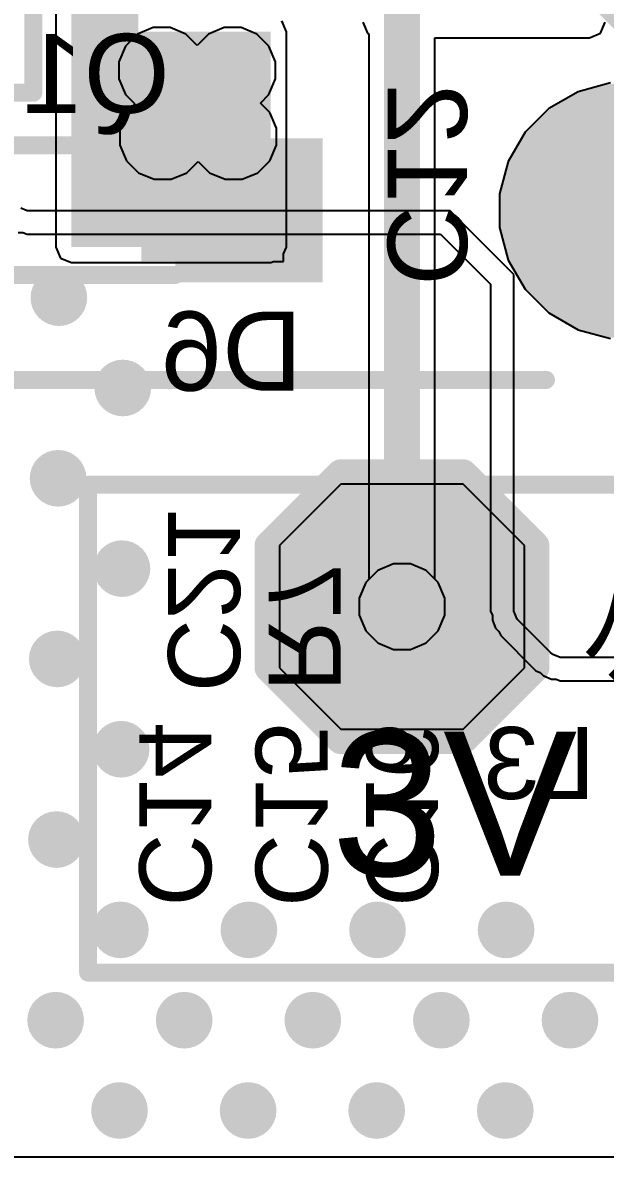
# Model space of a CAD drawing. Header units: millimetres. Extents: x -6 to 110, y 0 to 86.
# Drawn here: x 14.11 to 18.22, y 5.11 to 13.11 of the extents above; entities that cross this region are included whole.
import ezdxf

# ---------------------------------------------------------------- set-up
doc = ezdxf.new("R2010")
doc.units = ezdxf.units.MM
for name, color, linetype in [('BottomLayer', 5, 'Continuous'), ('BottomOverlay', 54, 'Continuous'), ('BottomPaste', 16, 'Continuous'), ('BottomSolder', 6, 'Continuous'), ('MidLayer1', 16, 'Continuous'), ('MidLayer2', 76, 'Continuous'), ('MultiLayer', 9, 'Continuous'), ('PadHoleLayer', 156, 'Continuous'), ('TopLayer', 1, 'Continuous'), ('TopOverlay', 2, 'Continuous'), ('TopPaste', 8, 'Continuous'), ('TopSolder', 216, 'Continuous'), ('ViaHoleLayer', 16, 'Continuous')]:
    doc.layers.add(name, color=color, linetype=linetype)
doc.styles.add('Arial', font='arial.ttf', dxfattribs={"height": 0.2})

# ---------------------------------------------------------------- blocks, each defined once
blk = doc.blocks.new('HF32FA_G_005_HSL1_27')
at = {"layer": 'BottomLayer'}
h = blk.add_hatch(color=5, dxfattribs=at)
edge = h.paths.add_edge_path()
edge.add_arc((-7.62, -3.8), 0.8, 0, 360)
at = {"layer": 'BottomSolder'}
h = blk.add_hatch(color=6, dxfattribs=at)
edge = h.paths.add_edge_path()
edge.add_arc((-7.62, -3.8), 0.9016, 0, 360)
at = {"layer": 'MidLayer1'}
h = blk.add_hatch(color=16, dxfattribs=at)
edge = h.paths.add_edge_path()
edge.add_arc((-7.62, -3.8), 0.8, 0, 360)
at = {"layer": 'MidLayer2'}
h = blk.add_hatch(color=76, dxfattribs=at)
edge = h.paths.add_edge_path()
edge.add_arc((-7.62, -3.8), 0.8, 0, 360)
at = {"layer": 'MultiLayer'}
h = blk.add_hatch(color=9, dxfattribs=at)
edge = h.paths.add_edge_path()
edge.add_arc((-7.62, -3.8), 0.8, 0, 360)
at = {"layer": 'PadHoleLayer'}
h = blk.add_hatch(color=156, dxfattribs=at)
edge = h.paths.add_edge_path()
edge.add_arc((-7.62, -3.8), 0.45, 0, 360)
at = {"layer": 'TopLayer'}
h = blk.add_hatch(color=1, dxfattribs=at)
edge = h.paths.add_edge_path()
edge.add_arc((-7.62, -3.8), 0.8, 0, 360)
at = {"layer": 'TopSolder'}
h = blk.add_hatch(color=216, dxfattribs=at)
edge = h.paths.add_edge_path()
edge.add_arc((-7.62, -3.8), 0.9016, 0, 360)
at = {"layer": 'TopOverlay'}
for points, const_width in [([(-8.8138, 3.282), (-8.8138, -3.2258)], 0.127), ([(-6.0868, -3.7394), (-6.2138, -3.8664)], 0.4)]:
    blk.add_lwpolyline(points, dxfattribs=dict(at, const_width=const_width))
at = {"layer": 'TopOverlay', "const_width": 0.0635}
blk.add_lwpolyline([(-8.8455, -3.2258, 1), (-8.782, -3.2258, 1)], format="xyb", close=True, dxfattribs=at)
blk = doc.blocks.new('SOT_723_B_56')
at = {"layer": 'BottomLayer'}
for points in [[(-0.65, 0.8), (-0.15, 0.8), (-0.15, 0.35), (-0.65, 0.35)], [(0.15, 0.8), (0.65, 0.8), (0.65, 0.35), (0.15, 0.35)], [(-0.25, -0.35), (0.25, -0.35), (0.25, -0.8), (-0.25, -0.8)]]:
    blk.add_hatch(color=5, dxfattribs=at).paths.add_polyline_path(points)
at = {"layer": 'BottomPaste'}
for points in [[(-0.65, 0.8), (-0.15, 0.8), (-0.15, 0.35), (-0.65, 0.35)], [(0.15, 0.8), (0.65, 0.8), (0.65, 0.35), (0.15, 0.35)], [(-0.25, -0.35), (0.25, -0.35), (0.25, -0.8), (-0.25, -0.8)]]:
    blk.add_hatch(color=16, dxfattribs=at).paths.add_polyline_path(points)
at = {"layer": 'BottomSolder'}
for points in [[(-0.7516, 0.9016), (-0.0484, 0.9016), (-0.0484, 0.2484), (-0.7516, 0.2484)], [(0.0484, 0.9016), (0.7516, 0.9016), (0.7516, 0.2484), (0.0484, 0.2484)], [(-0.3516, -0.2484), (0.3516, -0.2484), (0.3516, -0.9016), (-0.3516, -0.9016)]]:
    blk.add_hatch(color=6, dxfattribs=at).paths.add_polyline_path(points)
at = {"layer": 'BottomOverlay', "const_width": 0.127}
for points in [[(-0.9398, 0.6604), (-0.8128, 0.5334)], [(-0.9398, 0.4064), (-0.9398, 0.6604)], [(-0.9398, 0.4064), (-0.8128, 0.5334)], [(-0.0254, 0.4064), (0.0254, 0.4064)], [(-0.635, -0.635), (-0.635, 0.1524)], [(-0.635, -0.635), (-0.635, 0.1524)], [(0.635, -0.635), (0.635, 0.1524)], [(-0.635, -0.635), (-0.381, -0.635)], [(-0.635, -0.635), (-0.381, -0.635)], [(0.381, -0.635), (0.635, -0.635)]]:
    blk.add_lwpolyline(points, dxfattribs=at)
at = {"layer": 'BottomOverlay', "const_width": 0.0635}
for points in [[(-0.9715, 0.6604, 1), (-0.908, 0.6604, 1)], [(-0.9715, 0.6604, 1), (-0.908, 0.6604, 1)], [(-0.8446, 0.5334, 1), (-0.781, 0.5334, 1)], [(-0.8446, 0.5334, 1), (-0.781, 0.5334, 1)], [(-0.9715, 0.4064, 1), (-0.908, 0.4064, 1)], [(-0.9715, 0.4064, 1), (-0.908, 0.4064, 1)], [(-0.0571, 0.4064, 1), (0.0063, 0.4064, 1)], [(-0.0063, 0.4064, 1), (0.0571, 0.4064, 1)], [(-0.6667, 0.1524, 1), (-0.6032, 0.1524, 1)], [(-0.6667, 0.1524, 1), (-0.6032, 0.1524, 1)], [(0.6032, 0.1524, 1), (0.6667, 0.1524, 1)], [(-0.6667, -0.635, 1), (-0.6032, -0.635, 1)], [(-0.6667, -0.635, 1), (-0.6032, -0.635, 1)], [(-0.6667, -0.635, 1), (-0.6032, -0.635, 1)], [(-0.6667, -0.635, 1), (-0.6032, -0.635, 1)], [(-0.4128, -0.635, 1), (-0.3493, -0.635, 1)], [(-0.4128, -0.635, 1), (-0.3493, -0.635, 1)], [(0.3493, -0.635, 1), (0.4128, -0.635, 1)], [(0.6032, -0.635, 1), (0.6667, -0.635, 1)], [(0.6032, -0.635, 1), (0.6667, -0.635, 1)]]:
    blk.add_lwpolyline(points, format="xyb", close=True, dxfattribs=at)
blk = doc.blocks.new('T__________58')
at = {"layer": 'TopLayer'}
blk.add_hatch(color=1, dxfattribs=at).paths.add_polyline_path([(0.381, 0.762), (-0.381, 0.762), (-0.762, 0.381), (-0.762, -0.381), (-0.381, -0.762), (0.381, -0.762), (0.762, -0.381), (0.762, 0.381)])
at = {"layer": 'TopPaste'}
blk.add_hatch(color=8, dxfattribs=at).paths.add_polyline_path([(0.381, 0.762), (-0.381, 0.762), (-0.762, 0.381), (-0.762, -0.381), (-0.381, -0.762), (0.381, -0.762), (0.762, -0.381), (0.762, 0.381)])
at = {"layer": 'TopSolder'}
blk.add_hatch(color=216, dxfattribs=at).paths.add_polyline_path([(0.4318, 0.8636), (-0.4318, 0.8636), (-0.8636, 0.4318), (-0.8636, -0.4318), (-0.4318, -0.8636), (0.4318, -0.8636), (0.8636, -0.4318), (0.8636, 0.4318)])
at = {"layer": 'TopOverlay', "const_width": 0.2}
for points in [[(-0.9398, 0.4318), (-0.4318, 0.9398)], [(0.4318, 0.9398), (-0.4318, 0.9398)], [(0.4318, 0.9398), (-0.4318, 0.9398)], [(0.9398, 0.4318), (0.4318, 0.9398)], [(-0.9398, -0.4318), (-0.9398, 0.4318)], [(0.9398, -0.4318), (0.9398, 0.4318)], [(-0.4318, -0.9398), (-0.9398, -0.4318)], [(0.4318, -0.9398), (0.9398, -0.4318)], [(0.4318, -0.9398), (-0.4318, -0.9398)], [(0.4318, -0.9398), (-0.4318, -0.9398)]]:
    blk.add_lwpolyline(points, dxfattribs=at)
at = {"layer": 'TopOverlay', "const_width": 0.1}
for points in [[(-0.4818, 0.9398, 1), (-0.3818, 0.9398, 1)], [(-0.4818, 0.9398, 1), (-0.3818, 0.9398, 1)], [(-0.4818, 0.9398, 1), (-0.3818, 0.9398, 1)], [(0.3818, 0.9398, 1), (0.4818, 0.9398, 1)], [(0.3818, 0.9398, 1), (0.4818, 0.9398, 1)], [(0.3818, 0.9398, 1), (0.4818, 0.9398, 1)], [(-0.9898, 0.4318, 1), (-0.8898, 0.4318, 1)], [(-0.9898, 0.4318, 1), (-0.8898, 0.4318, 1)], [(0.8898, 0.4318, 1), (0.9898, 0.4318, 1)], [(0.8898, 0.4318, 1), (0.9898, 0.4318, 1)], [(-0.9898, -0.4318, 1), (-0.8898, -0.4318, 1)], [(-0.9898, -0.4318, 1), (-0.8898, -0.4318, 1)], [(0.8898, -0.4318, 1), (0.9898, -0.4318, 1)], [(0.8898, -0.4318, 1), (0.9898, -0.4318, 1)], [(-0.4818, -0.9398, 1), (-0.3818, -0.9398, 1)], [(-0.4818, -0.9398, 1), (-0.3818, -0.9398, 1)], [(-0.4818, -0.9398, 1), (-0.3818, -0.9398, 1)], [(0.3818, -0.9398, 1), (0.4818, -0.9398, 1)], [(0.3818, -0.9398, 1), (0.4818, -0.9398, 1)], [(0.3818, -0.9398, 1), (0.4818, -0.9398, 1)]]:
    blk.add_lwpolyline(points, format="xyb", close=True, dxfattribs=at)
blk = doc.blocks.new('SOD_523F_B_62')
at = {"layer": 'BottomLayer'}
for points in [[(-1.4, 0.26), (-0.6, 0.26), (-0.6, -0.26), (-1.4, -0.26)], [(0.6, 0.26), (1.4, 0.26), (1.4, -0.26), (0.6, -0.26)]]:
    blk.add_hatch(color=5, dxfattribs=at).paths.add_polyline_path(points)
at = {"layer": 'BottomOverlay'}
for points in [[(0.7371, 0.3299), (1.7785, 0.3299), (1.7785, 0.5077), (0.7371, 0.5077)], [(1.4991, -0.3559), (1.7785, -0.3559), (1.7785, 0.3807), (1.4991, 0.3807)], [(0.7371, -0.5083), (1.7785, -0.5083), (1.7785, -0.3305), (0.7371, -0.3305)]]:
    blk.add_hatch(color=54, dxfattribs=at).paths.add_polyline_path(points)
at = {"layer": 'BottomPaste'}
for points in [[(-1.4, 0.26), (-0.6, 0.26), (-0.6, -0.26), (-1.4, -0.26)], [(0.6, 0.26), (1.4, 0.26), (1.4, -0.26), (0.6, -0.26)]]:
    blk.add_hatch(color=16, dxfattribs=at).paths.add_polyline_path(points)
at = {"layer": 'BottomSolder'}
for points in [[(-1.5016, 0.3616), (-0.4984, 0.3616), (-0.4984, -0.3616), (-1.5016, -0.3616)], [(0.4984, 0.3616), (1.5016, 0.3616), (1.5016, -0.3616), (0.4984, -0.3616)]]:
    blk.add_hatch(color=6, dxfattribs=at).paths.add_polyline_path(points)
at = {"layer": 'BottomOverlay', "const_width": 0.127}
for points in [[(-0.635, 0.4572), (0.7366, 0.4572)], [(-0.635, 0.3772), (-0.635, 0.4572)], [(-0.635, -0.461), (-0.635, -0.381)], [(-0.635, -0.4572), (0.7366, -0.4572)]]:
    blk.add_lwpolyline(points, dxfattribs=at)
at = {"layer": 'BottomOverlay', "const_width": 0.0635}
for points in [[(-0.6667, 0.4572, 1), (-0.6032, 0.4572, 1)], [(-0.6667, 0.4572, 1), (-0.6032, 0.4572, 1)], [(0.7048, 0.4572, 1), (0.7683, 0.4572, 1)], [(-0.6667, 0.3772, 1), (-0.6032, 0.3772, 1)], [(-0.6667, -0.381, 1), (-0.6032, -0.381, 1)], [(-0.6667, -0.4572, 1), (-0.6032, -0.4572, 1)], [(-0.6667, -0.461, 1), (-0.6032, -0.461, 1)], [(0.7048, -0.4572, 1), (0.7683, -0.4572, 1)]]:
    blk.add_lwpolyline(points, format="xyb", close=True, dxfattribs=at)

msp = doc.modelspace()

# ---------------------------------------------------------------- hatches: boundary and pattern name
at = {"layer": 'BottomLayer'}
for points in [[(14.4581, 11.5294), (14.9302, 11.5294), (14.9302, 14.9253), (14.4581, 14.9253)], [(14.582, 11.5294), (15.8638, 11.5294), (15.8638, 13.0489), (14.582, 13.0489)]]:
    msp.add_hatch(color=5, dxfattribs=at).paths.add_polyline_path(points)
h = msp.add_hatch(color=5, dxfattribs=at)
edge = h.paths.add_edge_path()
edge.add_arc((15.0946, 12.7762), 0.2, 0, 360)
h = msp.add_hatch(color=5, dxfattribs=at)
edge = h.paths.add_edge_path()
edge.add_arc((15.5956, 12.7762), 0.2, 0, 360)
h = msp.add_hatch(color=5, dxfattribs=at)
edge = h.paths.add_edge_path()
edge.add_arc((15.1008, 12.309), 0.2, 0, 360)
h = msp.add_hatch(color=5, dxfattribs=at)
edge = h.paths.add_edge_path()
edge.add_arc((15.6018, 12.309), 0.2, 0, 360)
h = msp.add_hatch(color=5, dxfattribs=at)
edge = h.paths.add_edge_path()
edge.add_arc((14.3693, 11.1722), 0.2, 0, 360)
h = msp.add_hatch(color=5, dxfattribs=at)
edge = h.paths.add_edge_path()
edge.add_arc((14.82, 10.5348), 0.2, 0, 360)
h = msp.add_hatch(color=5, dxfattribs=at)
edge = h.paths.add_edge_path()
edge.add_arc((14.3636, 9.8974), 0.2, 0, 360)
h = msp.add_hatch(color=5, dxfattribs=at)
edge = h.paths.add_edge_path()
edge.add_arc((14.8142, 9.26), 0.2, 0, 360)
h = msp.add_hatch(color=5, dxfattribs=at)
edge = h.paths.add_edge_path()
edge.add_arc((16.7894, 8.9916), 0.2, 0, 360)
h = msp.add_hatch(color=5, dxfattribs=at)
edge = h.paths.add_edge_path()
edge.add_arc((14.3578, 8.6226), 0.2, 0, 360)
h = msp.add_hatch(color=5, dxfattribs=at)
edge = h.paths.add_edge_path()
edge.add_arc((14.8084, 7.9852), 0.2, 0, 360)
h = msp.add_hatch(color=5, dxfattribs=at)
edge = h.paths.add_edge_path()
edge.add_arc((14.352, 7.3478), 0.2, 0, 360)
h = msp.add_hatch(color=5, dxfattribs=at)
edge = h.paths.add_edge_path()
edge.add_arc((14.8027, 6.7104), 0.2, 0, 360)
h = msp.add_hatch(color=5, dxfattribs=at)
edge = h.paths.add_edge_path()
edge.add_arc((15.7098, 6.7104), 0.2, 0, 360)
h = msp.add_hatch(color=5, dxfattribs=at)
edge = h.paths.add_edge_path()
edge.add_arc((16.6169, 6.7104), 0.2, 0, 360)
h = msp.add_hatch(color=5, dxfattribs=at)
edge = h.paths.add_edge_path()
edge.add_arc((17.524, 6.7104), 0.2, 0, 360)
h = msp.add_hatch(color=5, dxfattribs=at)
edge = h.paths.add_edge_path()
edge.add_arc((14.3462, 6.073), 0.2, 0, 360)
h = msp.add_hatch(color=5, dxfattribs=at)
edge = h.paths.add_edge_path()
edge.add_arc((15.2533, 6.073), 0.2, 0, 360)
h = msp.add_hatch(color=5, dxfattribs=at)
edge = h.paths.add_edge_path()
edge.add_arc((16.1604, 6.073), 0.2, 0, 360)
h = msp.add_hatch(color=5, dxfattribs=at)
edge = h.paths.add_edge_path()
edge.add_arc((17.0675, 6.073), 0.2, 0, 360)
h = msp.add_hatch(color=5, dxfattribs=at)
edge = h.paths.add_edge_path()
edge.add_arc((17.9746, 6.073), 0.2, 0, 360)
h = msp.add_hatch(color=5, dxfattribs=at)
edge = h.paths.add_edge_path()
edge.add_arc((14.7969, 5.4356), 0.2, 0, 360)
h = msp.add_hatch(color=5, dxfattribs=at)
edge = h.paths.add_edge_path()
edge.add_arc((15.704, 5.4356), 0.2, 0, 360)
h = msp.add_hatch(color=5, dxfattribs=at)
edge = h.paths.add_edge_path()
edge.add_arc((16.6111, 5.4356), 0.2, 0, 360)
h = msp.add_hatch(color=5, dxfattribs=at)
edge = h.paths.add_edge_path()
edge.add_arc((17.5182, 5.4356), 0.2, 0, 360)
at = {"layer": 'MidLayer1'}
h = msp.add_hatch(color=16, dxfattribs=at)
edge = h.paths.add_edge_path()
edge.add_arc((15.0946, 12.7762), 0.2, 0, 360)
h = msp.add_hatch(color=16, dxfattribs=at)
edge = h.paths.add_edge_path()
edge.add_arc((15.5956, 12.7762), 0.2, 0, 360)
h = msp.add_hatch(color=16, dxfattribs=at)
edge = h.paths.add_edge_path()
edge.add_arc((15.1008, 12.309), 0.2, 0, 360)
h = msp.add_hatch(color=16, dxfattribs=at)
edge = h.paths.add_edge_path()
edge.add_arc((15.6018, 12.309), 0.2, 0, 360)
h = msp.add_hatch(color=16, dxfattribs=at)
edge = h.paths.add_edge_path()
edge.add_arc((14.3693, 11.1722), 0.2, 0, 360)
h = msp.add_hatch(color=16, dxfattribs=at)
edge = h.paths.add_edge_path()
edge.add_arc((14.82, 10.5348), 0.2, 0, 360)
h = msp.add_hatch(color=16, dxfattribs=at)
edge = h.paths.add_edge_path()
edge.add_arc((14.3636, 9.8974), 0.2, 0, 360)
h = msp.add_hatch(color=16, dxfattribs=at)
edge = h.paths.add_edge_path()
edge.add_arc((14.8142, 9.26), 0.2, 0, 360)
h = msp.add_hatch(color=16, dxfattribs=at)
edge = h.paths.add_edge_path()
edge.add_arc((16.7894, 8.9916), 0.2, 0, 360)
h = msp.add_hatch(color=16, dxfattribs=at)
edge = h.paths.add_edge_path()
edge.add_arc((14.3578, 8.6226), 0.2, 0, 360)
h = msp.add_hatch(color=16, dxfattribs=at)
edge = h.paths.add_edge_path()
edge.add_arc((14.8084, 7.9852), 0.2, 0, 360)
h = msp.add_hatch(color=16, dxfattribs=at)
edge = h.paths.add_edge_path()
edge.add_arc((14.352, 7.3478), 0.2, 0, 360)
h = msp.add_hatch(color=16, dxfattribs=at)
edge = h.paths.add_edge_path()
edge.add_arc((14.8027, 6.7104), 0.2, 0, 360)
h = msp.add_hatch(color=16, dxfattribs=at)
edge = h.paths.add_edge_path()
edge.add_arc((15.7098, 6.7104), 0.2, 0, 360)
h = msp.add_hatch(color=16, dxfattribs=at)
edge = h.paths.add_edge_path()
edge.add_arc((16.6169, 6.7104), 0.2, 0, 360)
h = msp.add_hatch(color=16, dxfattribs=at)
edge = h.paths.add_edge_path()
edge.add_arc((17.524, 6.7104), 0.2, 0, 360)
h = msp.add_hatch(color=16, dxfattribs=at)
edge = h.paths.add_edge_path()
edge.add_arc((14.3462, 6.073), 0.2, 0, 360)
h = msp.add_hatch(color=16, dxfattribs=at)
edge = h.paths.add_edge_path()
edge.add_arc((15.2533, 6.073), 0.2, 0, 360)
h = msp.add_hatch(color=16, dxfattribs=at)
edge = h.paths.add_edge_path()
edge.add_arc((16.1604, 6.073), 0.2, 0, 360)
h = msp.add_hatch(color=16, dxfattribs=at)
edge = h.paths.add_edge_path()
edge.add_arc((17.0675, 6.073), 0.2, 0, 360)
h = msp.add_hatch(color=16, dxfattribs=at)
edge = h.paths.add_edge_path()
edge.add_arc((17.9746, 6.073), 0.2, 0, 360)
h = msp.add_hatch(color=16, dxfattribs=at)
edge = h.paths.add_edge_path()
edge.add_arc((14.7969, 5.4356), 0.2, 0, 360)
h = msp.add_hatch(color=16, dxfattribs=at)
edge = h.paths.add_edge_path()
edge.add_arc((15.704, 5.4356), 0.2, 0, 360)
h = msp.add_hatch(color=16, dxfattribs=at)
edge = h.paths.add_edge_path()
edge.add_arc((16.6111, 5.4356), 0.2, 0, 360)
h = msp.add_hatch(color=16, dxfattribs=at)
edge = h.paths.add_edge_path()
edge.add_arc((17.5182, 5.4356), 0.2, 0, 360)
at = {"layer": 'MidLayer2'}
h = msp.add_hatch(color=76, dxfattribs=at)
edge = h.paths.add_edge_path()
edge.add_arc((15.0946, 12.7762), 0.2, 0, 360)
h = msp.add_hatch(color=76, dxfattribs=at)
edge = h.paths.add_edge_path()
edge.add_arc((15.5956, 12.7762), 0.2, 0, 360)
h = msp.add_hatch(color=76, dxfattribs=at)
edge = h.paths.add_edge_path()
edge.add_arc((15.1008, 12.309), 0.2, 0, 360)
h = msp.add_hatch(color=76, dxfattribs=at)
edge = h.paths.add_edge_path()
edge.add_arc((15.6018, 12.309), 0.2, 0, 360)
h = msp.add_hatch(color=76, dxfattribs=at)
edge = h.paths.add_edge_path()
edge.add_arc((14.3693, 11.1722), 0.2, 0, 360)
h = msp.add_hatch(color=76, dxfattribs=at)
edge = h.paths.add_edge_path()
edge.add_arc((14.82, 10.5348), 0.2, 0, 360)
h = msp.add_hatch(color=76, dxfattribs=at)
edge = h.paths.add_edge_path()
edge.add_arc((14.3636, 9.8974), 0.2, 0, 360)
h = msp.add_hatch(color=76, dxfattribs=at)
edge = h.paths.add_edge_path()
edge.add_arc((14.8142, 9.26), 0.2, 0, 360)
h = msp.add_hatch(color=76, dxfattribs=at)
edge = h.paths.add_edge_path()
edge.add_arc((16.7894, 8.9916), 0.2, 0, 360)
h = msp.add_hatch(color=76, dxfattribs=at)
edge = h.paths.add_edge_path()
edge.add_arc((14.3578, 8.6226), 0.2, 0, 360)
h = msp.add_hatch(color=76, dxfattribs=at)
edge = h.paths.add_edge_path()
edge.add_arc((14.8084, 7.9852), 0.2, 0, 360)
h = msp.add_hatch(color=76, dxfattribs=at)
edge = h.paths.add_edge_path()
edge.add_arc((14.352, 7.3478), 0.2, 0, 360)
h = msp.add_hatch(color=76, dxfattribs=at)
edge = h.paths.add_edge_path()
edge.add_arc((14.8027, 6.7104), 0.2, 0, 360)
h = msp.add_hatch(color=76, dxfattribs=at)
edge = h.paths.add_edge_path()
edge.add_arc((15.7098, 6.7104), 0.2, 0, 360)
h = msp.add_hatch(color=76, dxfattribs=at)
edge = h.paths.add_edge_path()
edge.add_arc((16.6169, 6.7104), 0.2, 0, 360)
h = msp.add_hatch(color=76, dxfattribs=at)
edge = h.paths.add_edge_path()
edge.add_arc((17.524, 6.7104), 0.2, 0, 360)
h = msp.add_hatch(color=76, dxfattribs=at)
edge = h.paths.add_edge_path()
edge.add_arc((14.3462, 6.073), 0.2, 0, 360)
h = msp.add_hatch(color=76, dxfattribs=at)
edge = h.paths.add_edge_path()
edge.add_arc((15.2533, 6.073), 0.2, 0, 360)
h = msp.add_hatch(color=76, dxfattribs=at)
edge = h.paths.add_edge_path()
edge.add_arc((16.1604, 6.073), 0.2, 0, 360)
h = msp.add_hatch(color=76, dxfattribs=at)
edge = h.paths.add_edge_path()
edge.add_arc((17.0675, 6.073), 0.2, 0, 360)
h = msp.add_hatch(color=76, dxfattribs=at)
edge = h.paths.add_edge_path()
edge.add_arc((17.9746, 6.073), 0.2, 0, 360)
h = msp.add_hatch(color=76, dxfattribs=at)
edge = h.paths.add_edge_path()
edge.add_arc((14.7969, 5.4356), 0.2, 0, 360)
h = msp.add_hatch(color=76, dxfattribs=at)
edge = h.paths.add_edge_path()
edge.add_arc((15.704, 5.4356), 0.2, 0, 360)
h = msp.add_hatch(color=76, dxfattribs=at)
edge = h.paths.add_edge_path()
edge.add_arc((16.6111, 5.4356), 0.2, 0, 360)
h = msp.add_hatch(color=76, dxfattribs=at)
edge = h.paths.add_edge_path()
edge.add_arc((17.5182, 5.4356), 0.2, 0, 360)
at = {"layer": 'TopLayer'}
h = msp.add_hatch(color=1, dxfattribs=at)
edge = h.paths.add_edge_path()
edge.add_arc((15.0946, 12.7762), 0.2, 0, 360)
h = msp.add_hatch(color=1, dxfattribs=at)
edge = h.paths.add_edge_path()
edge.add_arc((15.5956, 12.7762), 0.2, 0, 360)
h = msp.add_hatch(color=1, dxfattribs=at)
edge = h.paths.add_edge_path()
edge.add_arc((15.1008, 12.309), 0.2, 0, 360)
h = msp.add_hatch(color=1, dxfattribs=at)
edge = h.paths.add_edge_path()
edge.add_arc((15.6018, 12.309), 0.2, 0, 360)
h = msp.add_hatch(color=1, dxfattribs=at)
edge = h.paths.add_edge_path()
edge.add_arc((14.3693, 11.1722), 0.2, 0, 360)
h = msp.add_hatch(color=1, dxfattribs=at)
edge = h.paths.add_edge_path()
edge.add_arc((14.82, 10.5348), 0.2, 0, 360)
h = msp.add_hatch(color=1, dxfattribs=at)
edge = h.paths.add_edge_path()
edge.add_arc((14.3636, 9.8974), 0.2, 0, 360)
h = msp.add_hatch(color=1, dxfattribs=at)
edge = h.paths.add_edge_path()
edge.add_arc((14.8142, 9.26), 0.2, 0, 360)
h = msp.add_hatch(color=1, dxfattribs=at)
edge = h.paths.add_edge_path()
edge.add_arc((16.7894, 8.9916), 0.2, 0, 360)
h = msp.add_hatch(color=1, dxfattribs=at)
edge = h.paths.add_edge_path()
edge.add_arc((14.3578, 8.6226), 0.2, 0, 360)
h = msp.add_hatch(color=1, dxfattribs=at)
edge = h.paths.add_edge_path()
edge.add_arc((14.8084, 7.9852), 0.2, 0, 360)
h = msp.add_hatch(color=1, dxfattribs=at)
edge = h.paths.add_edge_path()
edge.add_arc((14.352, 7.3478), 0.2, 0, 360)
h = msp.add_hatch(color=1, dxfattribs=at)
edge = h.paths.add_edge_path()
edge.add_arc((14.8027, 6.7104), 0.2, 0, 360)
h = msp.add_hatch(color=1, dxfattribs=at)
edge = h.paths.add_edge_path()
edge.add_arc((15.7098, 6.7104), 0.2, 0, 360)
h = msp.add_hatch(color=1, dxfattribs=at)
edge = h.paths.add_edge_path()
edge.add_arc((16.6169, 6.7104), 0.2, 0, 360)
h = msp.add_hatch(color=1, dxfattribs=at)
edge = h.paths.add_edge_path()
edge.add_arc((17.524, 6.7104), 0.2, 0, 360)
h = msp.add_hatch(color=1, dxfattribs=at)
edge = h.paths.add_edge_path()
edge.add_arc((14.3462, 6.073), 0.2, 0, 360)
h = msp.add_hatch(color=1, dxfattribs=at)
edge = h.paths.add_edge_path()
edge.add_arc((15.2533, 6.073), 0.2, 0, 360)
h = msp.add_hatch(color=1, dxfattribs=at)
edge = h.paths.add_edge_path()
edge.add_arc((16.1604, 6.073), 0.2, 0, 360)
h = msp.add_hatch(color=1, dxfattribs=at)
edge = h.paths.add_edge_path()
edge.add_arc((17.0675, 6.073), 0.2, 0, 360)
h = msp.add_hatch(color=1, dxfattribs=at)
edge = h.paths.add_edge_path()
edge.add_arc((17.9746, 6.073), 0.2, 0, 360)
h = msp.add_hatch(color=1, dxfattribs=at)
edge = h.paths.add_edge_path()
edge.add_arc((14.7969, 5.4356), 0.2, 0, 360)
h = msp.add_hatch(color=1, dxfattribs=at)
edge = h.paths.add_edge_path()
edge.add_arc((15.704, 5.4356), 0.2, 0, 360)
h = msp.add_hatch(color=1, dxfattribs=at)
edge = h.paths.add_edge_path()
edge.add_arc((16.6111, 5.4356), 0.2, 0, 360)
h = msp.add_hatch(color=1, dxfattribs=at)
edge = h.paths.add_edge_path()
edge.add_arc((17.5182, 5.4356), 0.2, 0, 360)
at = {"layer": 'ViaHoleLayer'}
h = msp.add_hatch(color=16, dxfattribs=at)
edge = h.paths.add_edge_path()
edge.add_arc((15.0946, 12.7762), 0.1, 0, 360)
h = msp.add_hatch(color=16, dxfattribs=at)
edge = h.paths.add_edge_path()
edge.add_arc((15.5956, 12.7762), 0.1, 0, 360)
h = msp.add_hatch(color=16, dxfattribs=at)
edge = h.paths.add_edge_path()
edge.add_arc((15.1008, 12.309), 0.1, 0, 360)
h = msp.add_hatch(color=16, dxfattribs=at)
edge = h.paths.add_edge_path()
edge.add_arc((15.6018, 12.309), 0.1, 0, 360)
h = msp.add_hatch(color=16, dxfattribs=at)
edge = h.paths.add_edge_path()
edge.add_arc((14.3693, 11.1722), 0.1, 0, 360)
h = msp.add_hatch(color=16, dxfattribs=at)
edge = h.paths.add_edge_path()
edge.add_arc((14.82, 10.5348), 0.1, 0, 360)
h = msp.add_hatch(color=16, dxfattribs=at)
edge = h.paths.add_edge_path()
edge.add_arc((14.3636, 9.8974), 0.1, 0, 360)
h = msp.add_hatch(color=16, dxfattribs=at)
edge = h.paths.add_edge_path()
edge.add_arc((14.8142, 9.26), 0.1, 0, 360)
h = msp.add_hatch(color=16, dxfattribs=at)
edge = h.paths.add_edge_path()
edge.add_arc((16.7894, 8.9916), 0.1, 0, 360)
h = msp.add_hatch(color=16, dxfattribs=at)
edge = h.paths.add_edge_path()
edge.add_arc((14.3578, 8.6226), 0.1, 0, 360)
h = msp.add_hatch(color=16, dxfattribs=at)
edge = h.paths.add_edge_path()
edge.add_arc((14.8084, 7.9852), 0.1, 0, 360)
h = msp.add_hatch(color=16, dxfattribs=at)
edge = h.paths.add_edge_path()
edge.add_arc((14.352, 7.3478), 0.1, 0, 360)
h = msp.add_hatch(color=16, dxfattribs=at)
edge = h.paths.add_edge_path()
edge.add_arc((14.8027, 6.7104), 0.1, 0, 360)
h = msp.add_hatch(color=16, dxfattribs=at)
edge = h.paths.add_edge_path()
edge.add_arc((15.7098, 6.7104), 0.1, 0, 360)
h = msp.add_hatch(color=16, dxfattribs=at)
edge = h.paths.add_edge_path()
edge.add_arc((16.6169, 6.7104), 0.1, 0, 360)
h = msp.add_hatch(color=16, dxfattribs=at)
edge = h.paths.add_edge_path()
edge.add_arc((17.524, 6.7104), 0.1, 0, 360)
h = msp.add_hatch(color=16, dxfattribs=at)
edge = h.paths.add_edge_path()
edge.add_arc((14.3462, 6.073), 0.1, 0, 360)
h = msp.add_hatch(color=16, dxfattribs=at)
edge = h.paths.add_edge_path()
edge.add_arc((15.2533, 6.073), 0.1, 0, 360)
h = msp.add_hatch(color=16, dxfattribs=at)
edge = h.paths.add_edge_path()
edge.add_arc((16.1604, 6.073), 0.1, 0, 360)
h = msp.add_hatch(color=16, dxfattribs=at)
edge = h.paths.add_edge_path()
edge.add_arc((17.0675, 6.073), 0.1, 0, 360)
h = msp.add_hatch(color=16, dxfattribs=at)
edge = h.paths.add_edge_path()
edge.add_arc((17.9746, 6.073), 0.1, 0, 360)
h = msp.add_hatch(color=16, dxfattribs=at)
edge = h.paths.add_edge_path()
edge.add_arc((14.7969, 5.4356), 0.1, 0, 360)
h = msp.add_hatch(color=16, dxfattribs=at)
edge = h.paths.add_edge_path()
edge.add_arc((15.704, 5.4356), 0.1, 0, 360)
h = msp.add_hatch(color=16, dxfattribs=at)
edge = h.paths.add_edge_path()
edge.add_arc((16.6111, 5.4356), 0.1, 0, 360)
h = msp.add_hatch(color=16, dxfattribs=at)
edge = h.paths.add_edge_path()
edge.add_arc((17.5182, 5.4356), 0.1, 0, 360)

# ---------------------------------------------------------------- linework, layer by layer
at = {"layer": 'BottomLayer'}
for p, q in [((14.3481, 14.9253), (14.3481, 11.5294)), ((15.9738, 13.049), (15.9416, 13.1267)), ((16.5141, 13.116), (16.5463, 13.0382)), ((18.1904, 13.0382), (18.2226, 13.116)), ((15.9738, 11.5294), (15.9738, 13.049)), ((16.5463, 13.0382), (16.5563, 13.0341)), ((16.5563, 13.0341), (16.5563, 9.1851)), ((17.0225, 9.1851), (17.0225, 13.006)), ((17.0225, 13.006), (18.1126, 13.006)), ((18.1126, 13.006), (18.1904, 13.0382)), ((18.2609, 12.6872), (18.0316, 12.6258)), ((18.0316, 12.6258), (17.826, 12.5071)), ((17.826, 12.5071), (17.6582, 12.3392)), ((17.6582, 12.3392), (17.5395, 12.1336)), ((17.5395, 12.1336), (17.478, 11.9043)), ((17.478, 11.9043), (17.478, 11.6669)), ((17.478, 11.6669), (17.5395, 11.4376)), ((14.3481, 11.5294), (14.3803, 11.4517)), ((14.3803, 11.4517), (14.4581, 11.4194)), ((15.9542, 11.4822), (15.9738, 11.5294)), ((15.9542, 11.4278), (15.9542, 11.4822)), ((14.4581, 11.4194), (15.8638, 11.4194)), ((15.8638, 11.4194), (15.884, 11.4278)), ((15.884, 11.4278), (15.9542, 11.4278)), ((17.5395, 11.4376), (17.6582, 11.232)), ((17.6582, 11.232), (17.826, 11.0642)), ((17.826, 11.0642), (18.0316, 10.9455)), ((18.0316, 10.9455), (18.2609, 10.884)), ((16.5337, 9.1625), (16.4878, 9.0516)), ((16.5563, 9.1851), (16.5337, 9.1625)), ((17.0451, 9.1625), (17.0225, 9.1851)), ((17.091, 9.0516), (17.0451, 9.1625)), ((16.4878, 9.0516), (16.4878, 8.9316)), ((17.091, 8.9316), (17.091, 9.0516)), ((16.4878, 8.9316), (16.5337, 8.8208)), ((17.0451, 8.8208), (17.091, 8.9316)), ((16.5337, 8.8208), (16.6186, 8.7359)), ((16.9603, 8.7359), (17.0451, 8.8208)), ((16.6186, 8.7359), (16.7294, 8.69)), ((16.8494, 8.69), (16.9603, 8.7359)), ((16.7294, 8.69), (16.8494, 8.69)), ((30.2479, 5.1054), (7.8386, 5.1054))]:
    msp.add_line(p, q, dxfattribs=at)
at = {"layer": 'BottomLayer', "const_width": 0.254}
for points in [[(16.7894, 8.9916), (16.7894, 13.2638)], [(14.8082, 12.3954), (15.4142, 11.7894)], [(15.4142, 11.7894), (15.5542, 11.7894)]]:
    msp.add_lwpolyline(points, dxfattribs=at)
at = {"layer": 'BottomLayer', "const_width": 0.127}
for points in [[(14.7447, 12.3954, 1), (14.8717, 12.3954, 1)], [(15.3507, 11.7894, 1), (15.4777, 11.7894, 1)], [(15.3507, 11.7894, 1), (15.4777, 11.7894, 1)], [(15.4907, 11.7894, 1), (15.6177, 11.7894, 1)], [(16.7259, 8.9916, 1), (16.8529, 8.9916, 1)]]:
    msp.add_lwpolyline(points, format="xyb", close=True, dxfattribs=at)
at = {"layer": 'BottomOverlay', "const_width": 0.127}
for points in [[(14.5758, 9.8516), (21.4328, 9.8516)], [(14.5758, 6.4089), (14.5758, 9.8516)], [(14.5758, 6.4089), (21.4328, 6.4089)]]:
    msp.add_lwpolyline(points, dxfattribs=at)
at = {"layer": 'BottomOverlay', "const_width": 0.0635}
for points in [[(14.544, 9.8516, 1), (14.6075, 9.8516, 1)], [(14.544, 9.8516, 1), (14.6075, 9.8516, 1)], [(14.544, 6.4089, 1), (14.6075, 6.4089, 1)], [(14.544, 6.4089, 1), (14.6075, 6.4089, 1)]]:
    msp.add_lwpolyline(points, format="xyb", close=True, dxfattribs=at)
at = {"layer": 'MidLayer1'}
for p, q in [((14.1454, 11.7856), (14.1012, 11.8039)), ((14.1782, 11.7856), (14.1454, 11.7856)), ((15.5383, 11.7856), (14.1782, 11.7856)), ((14.1782, 11.7856), (14.1782, 11.7856)), ((17.1297, 11.7856), (15.5383, 11.7856)), ((17.5796, 11.3357), (17.1297, 11.7856)), ((14.0823, 11.6332), (14.1151, 11.6332)), ((14.1151, 11.6332), (14.1454, 11.6207)), ((14.1454, 11.6207), (14.1782, 11.6207)), ((14.1782, 11.6207), (14.1782, 11.6206)), ((14.1782, 11.6206), (15.5383, 11.6207)), ((15.5383, 11.6207), (17.0614, 11.6207)), ((17.0614, 11.6207), (17.4147, 11.2674)), ((17.5796, 11.2674), (17.5796, 11.3357)), ((17.4147, 11.2674), (17.4147, 8.9596)), ((17.5796, 8.9924), (17.5796, 11.2674)), ((16.7294, 9.2932), (16.6186, 9.2473)), ((16.8494, 9.2932), (16.7294, 9.2932)), ((16.9603, 9.2473), (16.8494, 9.2932)), ((16.6186, 9.2473), (16.5337, 9.1625)), ((17.0451, 9.1625), (16.9603, 9.2473)), ((16.5337, 9.1625), (16.4878, 9.0516)), ((17.091, 9.0516), (17.0451, 9.1625)), ((16.4878, 9.0516), (16.4878, 8.9316)), ((17.091, 8.9316), (17.091, 9.0516)), ((17.5796, 8.9596), (17.5796, 8.9924)), ((16.4878, 8.9316), (16.5337, 8.8208)), ((17.0451, 8.8208), (17.091, 8.9316)), ((17.4147, 8.9596), (17.4272, 8.9293)), ((17.4272, 8.9293), (17.4272, 8.8965)), ((17.4272, 8.8965), (17.4504, 8.8405)), ((17.6028, 8.9036), (17.5796, 8.9596)), ((17.7268, 8.7797), (17.6028, 8.9036)), ((16.5337, 8.8208), (16.6186, 8.7359)), ((16.9603, 8.7359), (17.0451, 8.8208)), ((17.4504, 8.8405), (17.4736, 8.8173)), ((17.4736, 8.8173), (17.4862, 8.787)), ((16.6186, 8.7359), (16.7294, 8.69)), ((16.8494, 8.69), (16.9603, 8.7359)), ((17.4862, 8.787), (17.7217, 8.5515)), ((17.8383, 8.6681), (17.7268, 8.7797)), ((16.7294, 8.69), (16.8494, 8.69)), ((17.8507, 8.6557), (17.8383, 8.6681)), ((17.853, 8.6548), (17.8507, 8.6557)), ((17.9067, 8.6325), (17.853, 8.6548)), ((17.9395, 8.6325), (17.9067, 8.6325)), ((17.9396, 8.6325), (17.9395, 8.6325)), ((22.838, 8.6325), (17.9396, 8.6325)), ((17.7217, 8.5515), (17.7217, 8.5515)), ((17.7217, 8.5515), (17.7217, 8.5515)), ((17.7217, 8.5515), (17.7341, 8.5391)), ((17.7341, 8.5391), (17.7644, 8.5265)), ((17.7644, 8.5265), (17.7875, 8.5034)), ((17.7875, 8.5034), (17.7898, 8.5024)), ((17.7898, 8.5024), (17.7898, 8.5024)), ((17.7898, 8.5024), (17.7899, 8.5024)), ((17.7899, 8.5024), (17.8436, 8.4801)), ((17.8436, 8.4801), (17.8764, 8.4801)), ((17.8764, 8.4801), (17.9067, 8.4675)), ((17.9067, 8.4675), (17.9395, 8.4675)), ((17.9395, 8.4675), (17.9396, 8.4675)), ((17.9396, 8.4675), (22.838, 8.4675)), ((30.2479, 5.1054), (0, 5.1054))]:
    msp.add_line(p, q, dxfattribs=at)
at = {"layer": 'MidLayer2'}
for p, q in [((15.0346, 13.0778), (14.9237, 13.0319)), ((15.1546, 13.0778), (15.0346, 13.0778)), ((15.2654, 13.0319), (15.1546, 13.0778)), ((15.5356, 13.0778), (15.4248, 13.0319)), ((15.6556, 13.0778), (15.5356, 13.0778)), ((15.7664, 13.0319), (15.6556, 13.0778)), ((14.9237, 13.0319), (14.8389, 12.947)), ((15.3451, 12.9522), (15.2654, 13.0319)), ((15.4248, 13.0319), (15.3451, 12.9522)), ((15.8513, 12.947), (15.7664, 13.0319)), ((14.8389, 12.947), (14.793, 12.8362)), ((15.8972, 12.8362), (15.8513, 12.947)), ((14.793, 12.8362), (14.793, 12.7162)), ((15.8972, 12.7162), (15.8972, 12.8362)), ((14.793, 12.7162), (14.8389, 12.6054)), ((15.8513, 12.6054), (15.8972, 12.7162)), ((18.2609, 12.6872), (18.0316, 12.6258)), ((14.8389, 12.6054), (14.9047, 12.5395)), ((15.7916, 12.5457), (15.8513, 12.6054)), ((18.0316, 12.6258), (17.826, 12.5071)), ((14.9047, 12.5395), (14.8451, 12.4799)), ((15.8575, 12.4799), (15.7916, 12.5457)), ((17.826, 12.5071), (17.6582, 12.3392)), ((14.8451, 12.4799), (14.7992, 12.369)), ((15.9034, 12.369), (15.8575, 12.4799)), ((14.7992, 12.369), (14.7992, 12.249)), ((15.9034, 12.249), (15.9034, 12.369)), ((17.6582, 12.3392), (17.5395, 12.1336)), ((14.7992, 12.249), (14.8451, 12.1382)), ((15.8575, 12.1382), (15.9034, 12.249)), ((14.8451, 12.1382), (14.9299, 12.0534)), ((15.2716, 12.0534), (15.3513, 12.133)), ((15.3513, 12.133), (15.431, 12.0534)), ((15.7727, 12.0534), (15.8575, 12.1382)), ((17.5395, 12.1336), (17.478, 11.9043)), ((14.9299, 12.0534), (15.0408, 12.0074)), ((15.1608, 12.0074), (15.2716, 12.0534)), ((15.431, 12.0534), (15.5418, 12.0074)), ((15.6618, 12.0074), (15.7727, 12.0534)), ((15.0408, 12.0074), (15.1608, 12.0074)), ((15.5418, 12.0074), (15.6618, 12.0074)), ((17.478, 11.9043), (17.478, 11.6669)), ((17.478, 11.6669), (17.5395, 11.4376)), ((17.5395, 11.4376), (17.6582, 11.232)), ((17.6582, 11.232), (17.826, 11.0642)), ((17.826, 11.0642), (18.0316, 10.9455)), ((18.0316, 10.9455), (18.2609, 10.884)), ((16.7294, 9.2932), (16.6186, 9.2473)), ((16.8494, 9.2932), (16.7294, 9.2932)), ((16.9603, 9.2473), (16.8494, 9.2932)), ((16.6186, 9.2473), (16.5337, 9.1625)), ((17.0451, 9.1625), (16.9603, 9.2473)), ((16.5337, 9.1625), (16.4878, 9.0516)), ((17.091, 9.0516), (17.0451, 9.1625)), ((16.4878, 9.0516), (16.4878, 8.9316)), ((17.091, 8.9316), (17.091, 9.0516)), ((16.4878, 8.9316), (16.5337, 8.8208)), ((17.0451, 8.8208), (17.091, 8.9316)), ((16.5337, 8.8208), (16.6186, 8.7359)), ((16.9603, 8.7359), (17.0451, 8.8208)), ((16.6186, 8.7359), (16.7294, 8.69)), ((16.8494, 8.69), (16.9603, 8.7359)), ((16.7294, 8.69), (16.8494, 8.69)), ((30.2479, 5.1054), (0, 5.1054))]:
    msp.add_line(p, q, dxfattribs=at)
at = {"layer": 'TopLayer'}
for p, q in [((15.0346, 13.0778), (14.9237, 13.0319)), ((15.1546, 13.0778), (15.0346, 13.0778)), ((15.2654, 13.0319), (15.1546, 13.0778)), ((15.5356, 13.0778), (15.4248, 13.0319)), ((15.6556, 13.0778), (15.5356, 13.0778)), ((15.7664, 13.0319), (15.6556, 13.0778)), ((14.9237, 13.0319), (14.8389, 12.947)), ((15.3451, 12.9522), (15.2654, 13.0319)), ((15.4248, 13.0319), (15.3451, 12.9522)), ((15.8513, 12.947), (15.7664, 13.0319)), ((14.8389, 12.947), (14.793, 12.8362)), ((15.8972, 12.8362), (15.8513, 12.947)), ((14.793, 12.8362), (14.793, 12.7162)), ((15.8972, 12.7162), (15.8972, 12.8362)), ((14.793, 12.7162), (14.8389, 12.6054)), ((15.8513, 12.6054), (15.8972, 12.7162)), ((18.2609, 12.6872), (18.0316, 12.6258)), ((14.8389, 12.6054), (14.9047, 12.5395)), ((15.7916, 12.5457), (15.8513, 12.6054)), ((18.0316, 12.6258), (17.826, 12.5071)), ((14.9047, 12.5395), (14.8451, 12.4799)), ((15.8575, 12.4799), (15.7916, 12.5457)), ((17.826, 12.5071), (17.6582, 12.3392)), ((14.8451, 12.4799), (14.7992, 12.369)), ((15.9034, 12.369), (15.8575, 12.4799)), ((14.7992, 12.369), (14.7992, 12.249)), ((15.9034, 12.249), (15.9034, 12.369)), ((17.6582, 12.3392), (17.5395, 12.1336)), ((14.7992, 12.249), (14.8451, 12.1382)), ((15.8575, 12.1382), (15.9034, 12.249)), ((14.8451, 12.1382), (14.9299, 12.0534)), ((15.2716, 12.0534), (15.3513, 12.133)), ((15.3513, 12.133), (15.431, 12.0534)), ((15.7727, 12.0534), (15.8575, 12.1382)), ((17.5395, 12.1336), (17.478, 11.9043)), ((14.9299, 12.0534), (15.0408, 12.0074)), ((15.1608, 12.0074), (15.2716, 12.0534)), ((15.431, 12.0534), (15.5418, 12.0074)), ((15.6618, 12.0074), (15.7727, 12.0534)), ((15.0408, 12.0074), (15.1608, 12.0074)), ((15.5418, 12.0074), (15.6618, 12.0074)), ((17.478, 11.9043), (17.478, 11.6669)), ((17.478, 11.6669), (17.5395, 11.4376)), ((17.5395, 11.4376), (17.6582, 11.232)), ((17.6582, 11.232), (17.826, 11.0642)), ((17.826, 11.0642), (18.0316, 10.9455)), ((18.0316, 10.9455), (18.2609, 10.884)), ((16.3576, 9.8552), (15.9258, 9.4234)), ((17.2212, 9.8552), (16.3576, 9.8552)), ((17.653, 9.4234), (17.2212, 9.8552)), ((15.9258, 9.4234), (15.9258, 8.5598)), ((17.653, 8.5598), (17.653, 9.4234)), ((15.9258, 8.5598), (16.3576, 8.128)), ((17.2212, 8.128), (17.653, 8.5598)), ((16.3576, 8.128), (17.2212, 8.128)), ((30.2479, 5.1054), (0, 5.1054))]:
    msp.add_line(p, q, dxfattribs=at)

# ---------------------------------------------------------------- block references
for name, p, rotation in [('HF32FA_G_005_HSL1_27', (14.5796, 19.4056), 90), ('T__________58', (16.7894, 8.9916), 270)]:
    msp.add_blockref(name, p, dxfattribs=dict(rotation=rotation))
for name, p in [('SOT_723_B_56', (13.5542, 13.2531)), ('SOD_523F_B_62', (14.4526, 11.7894))]:
    msp.add_blockref(name, p)

# ---------------------------------------------------------------- texts
at = {"layer": 'BottomOverlay', "style": 'Arial', "text_generation_flag": 2}
for s, height, p in [('Q1', 0.5588, (15.1508, 12.475)), ('D6', 0.5588, (16.0865, 10.5157)), ('L3', 0.508, (18.1532, 7.6341))]:
    msp.add_text(s, height=height, dxfattribs=at).set_placement(p)
for s, height, rotation, p in [('C12', 0.5588, 270, (16.6892, 11.2552)), ('C21', 0.508, 270, (15.1393, 8.3878)), ('R7', 0.508, 270, (15.8497, 8.3906)), ('C17', 0.508, 315, (18.8629, 7.8946)), ('C14', 0.508, 270, (14.9361, 6.8748)), ('C15', 0.508, 270, (15.757, 6.8722)), ('C16', 0.508, 270, (16.5363, 6.8722))]:
    msp.add_text(s, height=height, rotation=rotation, dxfattribs=at).set_placement(p)
at = {"layer": 'TopOverlay', "style": 'Arial'}
msp.add_text('3V', height=1.016, dxfattribs=at).set_placement((16.2903, 7.0929))

doc.saveas('drawing.dxf')
